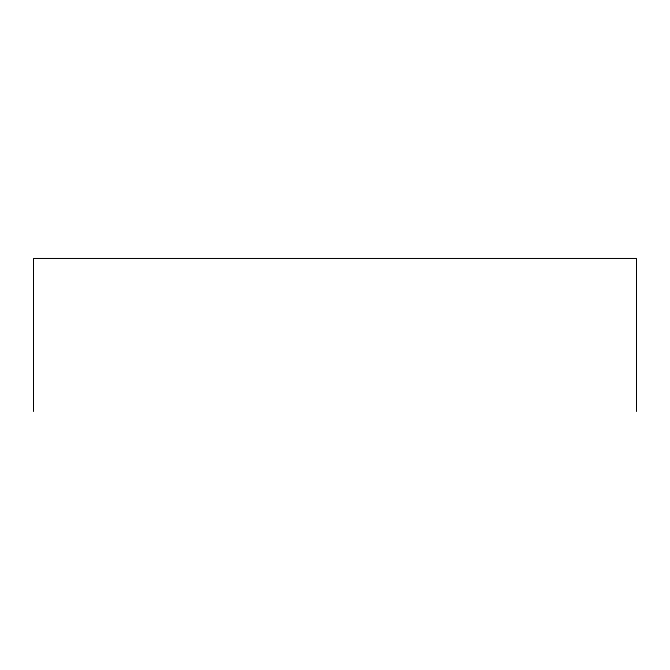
<?xml version="1.0" encoding="UTF-8"?>
<svg xmlns="http://www.w3.org/2000/svg" width="670" height="670" viewBox="0 0 670 670"><rect width="100%" height="100%" fill="white"/><g stroke="black" fill="none" stroke-linecap="round" stroke-linejoin="round"><path stroke-width="1" d="M636.5 411.522L636.5 258.478L33.5 258.478L33.5 411.522"/></g></svg>
